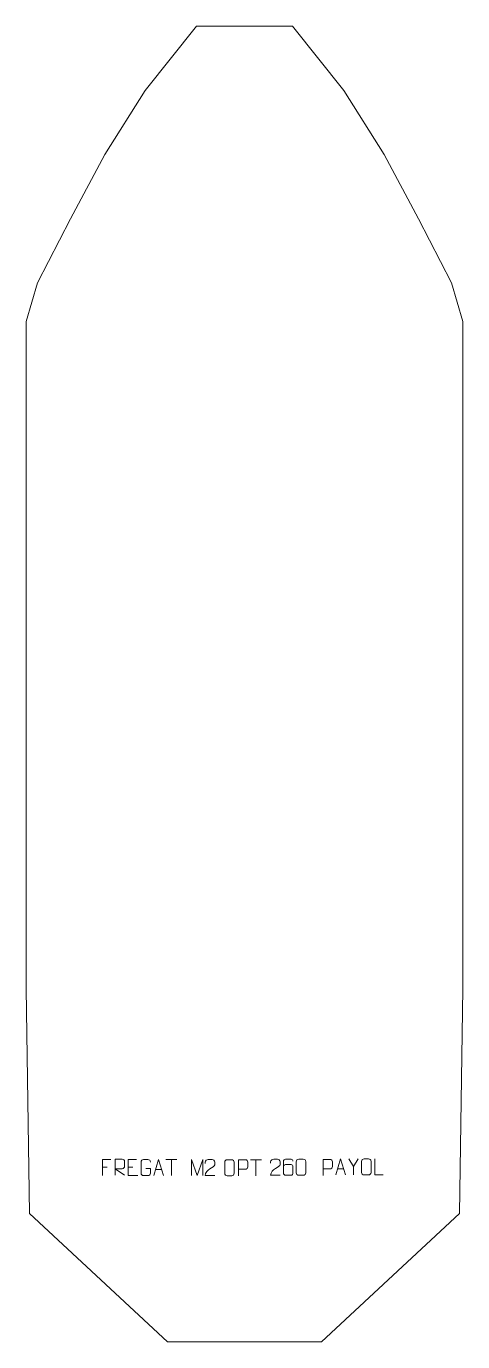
# Model space of a CAD drawing. Header units: millimetres. Extents: x -340 to 340, y -1025 to 1025.
import ezdxf

# ---------------------------------------------------------------- set-up
doc = ezdxf.new("R2010")
doc.units = ezdxf.units.MM
doc.header["$MEASUREMENT"] = 0
doc.layers.add('layer 1', color=7, linetype='Continuous')

msp = doc.modelspace()

# ---------------------------------------------------------------- linework, layer by layer
at = {"layer": 'layer 1', "color": 242, "lineweight": 9}
msp.add_open_spline([(-74.9997, 1024.9993), (-74.9997, 1024.9993), (75.0005, 1024.9993), (75.0005, 1024.9993), (75.0005, 1024.9993), (75.0005, 1024.9993), (155.0007, 924.9991), (155.0007, 924.9991), (155.0007, 924.9991), (155.0007, 924.9991), (217.5009, 825.0004), (217.5009, 825.0004), (217.5009, 825.0004), (217.5009, 825.0004), (270.9995, 725.0002), (270.9995, 725.0002), (270.9995, 725.0002), (270.9995, 725.0002), (322.5002, 625.0001), (322.5002, 625.0001), (322.5002, 625.0001), (322.5002, 625.0001), (339.9999, 565.0002), (339.9999, 565.0002), (339.9999, 565.0002), (339.9999, 565.0002), (339.9999, -474.9995), (339.9999, -474.9995), (339.9999, -474.9995), (339.9999, -474.9995), (335.0007, -824.9989), (335.0007, -824.9989), (335.0007, -824.9989), (335.0007, -824.9989), (120.0003, -1024.9993), (120.0003, -1024.9993), (120.0003, -1024.9993), (120.0003, -1024.9993), (-119.9992, -1024.9993), (-119.9992, -1024.9993), (-119.9992, -1024.9993), (-119.9992, -1024.9993), (-334.9996, -824.9989), (-334.9996, -824.9989), (-334.9996, -824.9989), (-334.9996, -824.9989), (-339.9999, -474.9995), (-339.9999, -474.9995), (-339.9999, -474.9995), (-339.9999, -474.9995), (-339.9999, 565.0002), (-339.9999, 565.0002), (-339.9999, 565.0002), (-339.9999, 565.0002), (-322.4991, 625.0001), (-322.4991, 625.0001), (-322.4991, 625.0001), (-322.4991, 625.0001), (-270.9988, 725.0002), (-270.9988, 725.0002), (-270.9988, 725.0002), (-270.9988, 725.0002), (-217.4987, 825.0004), (-217.4987, 825.0004), (-217.4987, 825.0004), (-217.4987, 825.0004), (-154.9996, 924.9991), (-154.9996, 924.9991), (-154.9996, 924.9991), (-154.9996, 924.9991), (-74.9997, 1024.9993), (-74.9997, 1024.9993)], degree=3, knots=[0, 0, 0, 0, 0.052631579, 0.052631579, 0.052631579, 0.052631579, 0.105263158, 0.105263158, 0.105263158, 0.105263158, 0.157894737, 0.157894737, 0.157894737, 0.157894737, 0.210526316, 0.210526316, 0.210526316, 0.210526316, 0.263157895, 0.263157895, 0.263157895, 0.263157895, 0.315789474, 0.315789474, 0.315789474, 0.315789474, 0.368421053, 0.368421053, 0.368421053, 0.368421053, 0.421052632, 0.421052632, 0.421052632, 0.421052632, 0.473684211, 0.473684211, 0.473684211, 0.473684211, 0.526315789, 0.526315789, 0.526315789, 0.526315789, 0.578947368, 0.578947368, 0.578947368, 0.578947368, 0.631578947, 0.631578947, 0.631578947, 0.631578947, 0.684210526, 0.684210526, 0.684210526, 0.684210526, 0.736842105, 0.736842105, 0.736842105, 0.736842105, 0.789473684, 0.789473684, 0.789473684, 0.789473684, 0.842105263, 0.842105263, 0.842105263, 0.842105263, 0.894736842, 0.894736842, 0.894736842, 0.894736842, 1, 1, 1, 1], dxfattribs=at)
at = {"layer": 'layer 1', "color": 250, "lineweight": 9}
for points, knots in [([(-208.404, -741.1254), (-208.404, -741.1254), (-221.278, -741.1254), (-221.278, -741.1254), (-221.278, -741.1254), (-221.278, -741.1254), (-221.278, -766.079), (-221.278, -766.079)], [0, 0, 0, 0, 0.333333333, 0.333333333, 0.333333333, 0.333333333, 1, 1, 1, 1]), ([(-201.4419, -765.4818), (-201.4419, -765.4818), (-201.4419, -740.5283), (-201.4419, -740.5283), (-201.4419, -740.5283), (-197.8471, -740.5283), (-194.2516, -740.5283), (-190.6564, -740.5283), (-190.6564, -740.5283), (-188.3311, -740.566), (-186.7738, -742.056), (-186.7779, -744.4224), (-186.7779, -744.4224), (-186.7783, -746.4579), (-186.7783, -749.5173), (-186.7779, -751.5533), (-186.7779, -751.5533), (-186.7844, -753.4288), (-188.5967, -755.3706), (-190.6062, -755.3897), (-190.6062, -755.3897), (-190.6062, -755.3897), (-201.4419, -755.3897), (-201.4419, -755.3897), (-201.4419, -755.3897), (-201.4419, -755.3897), (-186.7872, -765.4818), (-186.7872, -765.4818)], [0, 0, 0, 0, 0.125, 0.125, 0.125, 0.125, 0.25, 0.25, 0.25, 0.25, 0.375, 0.375, 0.375, 0.375, 0.5, 0.5, 0.5, 0.5, 0.625, 0.625, 0.625, 0.625, 0.75, 0.75, 0.75, 0.75, 1, 1, 1, 1]), ([(-168.404, -741.1254), (-168.404, -741.1254), (-181.2779, -741.1254), (-181.2779, -741.1254), (-181.2779, -741.1254), (-181.2779, -741.1254), (-181.2779, -766.079), (-181.2779, -766.079), (-181.2779, -766.079), (-181.2779, -766.079), (-166.4121, -766.079), (-166.4121, -766.079)], [0, 0, 0, 0, 0.25, 0.25, 0.25, 0.25, 0.5, 0.5, 0.5, 0.5, 1, 1, 1, 1]), ([(-153.5901, -755.0932), (-153.5901, -755.0932), (-146.422, -755.0932), (-146.422, -755.0932), (-146.422, -755.0932), (-146.422, -755.0932), (-146.422, -762.2613), (-146.422, -762.2613), (-146.422, -762.2613), (-146.5617, -764.5847), (-148.2389, -766.0643), (-150.3867, -766.0751), (-150.3867, -766.0751), (-152.7185, -766.0747), (-155.0505, -766.0747), (-157.382, -766.0751), (-157.382, -766.0751), (-159.3069, -766.1805), (-161.2791, -764.296), (-161.2679, -762.2787), (-161.2679, -762.2787), (-161.2675, -756.5086), (-161.2675, -750.7389), (-161.2679, -744.9696), (-161.2679, -744.9696), (-161.2637, -742.8315), (-159.5169, -741.1123), (-157.3646, -741.1257), (-157.3646, -741.1257), (-155.0389, -741.1257), (-152.7128, -741.1257), (-150.3867, -741.1257), (-150.3867, -741.1257), (-148.44, -741.0903), (-146.4486, -742.5818), (-146.422, -745.0195)], [0, 0, 0, 0, 0.1, 0.1, 0.1, 0.1, 0.2, 0.2, 0.2, 0.2, 0.3, 0.3, 0.3, 0.3, 0.4, 0.4, 0.4, 0.4, 0.5, 0.5, 0.5, 0.5, 0.6, 0.6, 0.6, 0.6, 0.7, 0.7, 0.7, 0.7, 0.8, 0.8, 0.8, 0.8, 1, 1, 1, 1]), ([(-141.3154, -766.0789), (-141.3154, -766.0789), (-133.9444, -741.1254), (-133.9444, -741.1254), (-133.9444, -741.1254), (-133.9444, -741.1254), (-126.3745, -766.0789), (-126.3745, -766.0789)], [0, 0, 0, 0, 0.333333333, 0.333333333, 0.333333333, 0.333333333, 1, 1, 1, 1]), ([(-82.6874, -766.0811), (-82.6874, -766.0811), (-82.6874, -741.1232), (-82.6874, -741.1232), (-82.6874, -741.1232), (-82.6874, -741.1232), (-73.7623, -766.0811), (-73.7623, -766.0811), (-73.7623, -766.0811), (-73.7623, -766.0811), (-65.0024, -741.1237), (-65.0024, -741.1237), (-65.0024, -741.1237), (-65.0024, -741.1237), (-65.0024, -766.0811), (-65.0024, -766.0811)], [0, 0, 0, 0, 0.2, 0.2, 0.2, 0.2, 0.4, 0.4, 0.4, 0.4, 0.6, 0.6, 0.6, 0.6, 1, 1, 1, 1]), ([(-46.4735, -766.0893), (-51.3879, -766.089), (-56.3023, -766.089), (-61.2164, -766.0893), (-61.2164, -766.0893), (-61.2164, -756.157), (-46.5654, -753.5158), (-46.4735, -749.2055), (-46.4735, -749.2055), (-46.4738, -747.7814), (-46.4738, -746.3577), (-46.4735, -744.9344), (-46.4735, -744.9344), (-46.4904, -742.8573), (-48.6132, -741.1325), (-50.2842, -741.1152), (-50.2842, -741.1152), (-52.3574, -741.1156), (-54.4303, -741.1156), (-56.5027, -741.1152), (-56.5027, -741.1152), (-58.3248, -741.0987), (-61.1495, -742.8908), (-61.2164, -744.9844), (-61.2164, -744.9844), (-61.2164, -744.9844), (-61.2164, -747.0392), (-61.2164, -747.0392)], [0, 0, 0, 0, 0.125, 0.125, 0.125, 0.125, 0.25, 0.25, 0.25, 0.25, 0.375, 0.375, 0.375, 0.375, 0.5, 0.5, 0.5, 0.5, 0.625, 0.625, 0.625, 0.625, 0.75, 0.75, 0.75, 0.75, 1, 1, 1, 1]), ([(-26.9758, -741.4509), (-24.6501, -741.4509), (-22.324, -741.4509), (-19.9979, -741.4509), (-19.9979, -741.4509), (-18.0513, -741.4153), (-16.0599, -742.9069), (-16.0332, -745.3445), (-16.0332, -745.3445), (-16.0336, -751.0914), (-16.0336, -756.8387), (-16.0332, -762.5864), (-16.0332, -762.5864), (-16.173, -764.9098), (-17.8502, -766.3894), (-19.9979, -766.4002), (-19.9979, -766.4002), (-22.3298, -766.3998), (-24.6617, -766.3998), (-26.9932, -766.4002), (-26.9932, -766.4002), (-28.9182, -766.5056), (-30.8903, -764.6211), (-30.8791, -762.6038), (-30.8791, -762.6038), (-30.8788, -756.8337), (-30.8788, -751.064), (-30.8791, -745.2947), (-30.8791, -745.2947), (-30.8749, -743.1566), (-29.1282, -741.4374), (-26.9758, -741.4509)], [0, 0, 0, 0, 0.111111111, 0.111111111, 0.111111111, 0.111111111, 0.222222222, 0.222222222, 0.222222222, 0.222222222, 0.333333333, 0.333333333, 0.333333333, 0.333333333, 0.444444444, 0.444444444, 0.444444444, 0.444444444, 0.555555556, 0.555555556, 0.555555556, 0.555555556, 0.666666667, 0.666666667, 0.666666667, 0.666666667, 0.777777778, 0.777777778, 0.777777778, 0.777777778, 1, 1, 1, 1]), ([(-9.4679, -766.4041), (-9.4679, -766.4041), (-9.4679, -741.4505), (-9.4679, -741.4505), (-9.4679, -741.4505), (-5.8729, -741.4505), (-2.2776, -741.4505), (1.3178, -741.4505), (1.3178, -741.4505), (3.643, -741.4884), (5.2004, -742.9785), (5.1962, -745.3446), (5.1962, -745.3446), (5.1958, -747.3803), (5.1958, -750.4396), (5.1962, -752.4756), (5.1962, -752.4756), (5.1897, -754.351), (3.3775, -756.2929), (1.3679, -756.312), (1.3679, -756.312), (1.3679, -756.312), (-9.4679, -756.312), (-9.4679, -756.312)], [0, 0, 0, 0, 0.142857143, 0.142857143, 0.142857143, 0.142857143, 0.285714286, 0.285714286, 0.285714286, 0.285714286, 0.428571429, 0.428571429, 0.428571429, 0.428571429, 0.571428571, 0.571428571, 0.571428571, 0.571428571, 0.714285714, 0.714285714, 0.714285714, 0.714285714, 1, 1, 1, 1]), ([(55.4922, -765.5864), (50.5778, -765.5861), (45.6634, -765.5861), (40.7493, -765.5864), (40.7493, -765.5864), (40.7493, -755.6541), (55.4003, -753.0129), (55.4922, -748.7026), (55.4922, -748.7026), (55.4919, -747.2785), (55.4919, -745.8548), (55.4922, -744.4315), (55.4922, -744.4315), (55.4753, -742.3544), (53.3525, -740.6296), (51.6815, -740.6123), (51.6815, -740.6123), (49.6083, -740.6127), (47.5354, -740.6127), (45.463, -740.6123), (45.463, -740.6123), (43.6409, -740.5958), (40.8162, -742.3879), (40.7493, -744.4815), (40.7493, -744.4815), (40.7493, -744.4815), (40.7493, -746.5363), (40.7493, -746.5363)], [0, 0, 0, 0, 0.125, 0.125, 0.125, 0.125, 0.25, 0.25, 0.25, 0.25, 0.375, 0.375, 0.375, 0.375, 0.5, 0.5, 0.5, 0.5, 0.625, 0.625, 0.625, 0.625, 0.75, 0.75, 0.75, 0.75, 1, 1, 1, 1]), ([(75.5507, -743.5586), (75.5266, -742.2191), (74.1704, -740.5659), (72.5985, -740.6002), (72.5985, -740.6002), (69.6137, -740.6005), (66.6285, -740.6005), (63.6431, -740.6002), (63.6431, -740.6002), (62.424, -740.5853), (60.6958, -742.0229), (60.6908, -743.5586), (60.6908, -743.5586), (60.6911, -749.9191), (60.6911, -756.2799), (60.6908, -762.6406), (60.6908, -762.6406), (60.6955, -763.8035), (62.424, -765.5746), (63.6431, -765.599), (63.6431, -765.599), (66.6285, -765.5987), (69.6137, -765.5987), (72.5985, -765.599), (72.5985, -765.599), (73.8766, -765.5552), (75.5463, -763.9407), (75.5507, -762.6406), (75.5507, -762.6406), (75.5507, -759.0573), (75.5507, -755.4742), (75.5507, -751.8915), (75.5507, -751.8915), (75.5122, -750.4133), (73.9295, -748.9804), (72.5985, -748.9824), (72.5985, -748.9824), (69.6137, -748.9821), (66.6285, -748.9821), (63.6431, -748.9824), (63.6431, -748.9824), (62.3136, -748.9774), (60.6706, -750.4847), (60.7123, -751.9132)], [0, 0, 0, 0, 0.083333333, 0.083333333, 0.083333333, 0.083333333, 0.166666667, 0.166666667, 0.166666667, 0.166666667, 0.25, 0.25, 0.25, 0.25, 0.333333333, 0.333333333, 0.333333333, 0.333333333, 0.416666667, 0.416666667, 0.416666667, 0.416666667, 0.5, 0.5, 0.5, 0.5, 0.583333333, 0.583333333, 0.583333333, 0.583333333, 0.666666667, 0.666666667, 0.666666667, 0.666666667, 0.75, 0.75, 0.75, 0.75, 0.833333333, 0.833333333, 0.833333333, 0.833333333, 1, 1, 1, 1]), ([(84.54, -740.6), (86.9061, -740.6), (89.2726, -740.6), (91.6391, -740.6), (91.6391, -740.6), (93.6196, -740.5644), (95.6456, -742.0587), (95.6727, -744.5008), (95.6727, -744.5008), (95.6723, -750.2582), (95.6723, -756.016), (95.6727, -761.7742), (95.6727, -761.7742), (95.5306, -764.1018), (93.8242, -765.5841), (91.6391, -765.5949), (91.6391, -765.5949), (89.2667, -765.5945), (86.8943, -765.5945), (84.5223, -765.5949), (84.5223, -765.5949), (82.5638, -765.7005), (80.5574, -763.8126), (80.5688, -761.7916), (80.5688, -761.7916), (80.5692, -756.011), (80.5692, -750.2307), (80.5688, -744.4509), (80.5688, -744.4509), (80.5731, -742.3089), (82.3502, -740.5864), (84.54, -740.6)], [0, 0, 0, 0, 0.111111111, 0.111111111, 0.111111111, 0.111111111, 0.222222222, 0.222222222, 0.222222222, 0.222222222, 0.333333333, 0.333333333, 0.333333333, 0.333333333, 0.444444444, 0.444444444, 0.444444444, 0.444444444, 0.555555556, 0.555555556, 0.555555556, 0.555555556, 0.666666667, 0.666666667, 0.666666667, 0.666666667, 0.777777778, 0.777777778, 0.777777778, 0.777777778, 1, 1, 1, 1]), ([(122.3552, -765.8793), (122.3552, -765.8793), (122.3552, -740.9257), (122.3552, -740.9257), (122.3552, -740.9257), (125.9502, -740.9257), (129.5455, -740.9257), (133.1409, -740.9257), (133.1409, -740.9257), (135.4661, -740.9636), (137.0235, -742.4537), (137.0193, -744.8198), (137.0193, -744.8198), (137.0189, -746.8555), (137.0189, -749.9148), (137.0193, -751.9508), (137.0193, -751.9508), (137.0128, -753.8262), (135.2006, -755.7681), (133.191, -755.7872), (133.191, -755.7872), (133.191, -755.7872), (122.3552, -755.7872), (122.3552, -755.7872)], [0, 0, 0, 0, 0.142857143, 0.142857143, 0.142857143, 0.142857143, 0.285714286, 0.285714286, 0.285714286, 0.285714286, 0.428571429, 0.428571429, 0.428571429, 0.428571429, 0.571428571, 0.571428571, 0.571428571, 0.571428571, 0.714285714, 0.714285714, 0.714285714, 0.714285714, 1, 1, 1, 1]), ([(142.2737, -765.0366), (142.2737, -765.0366), (149.6447, -740.0831), (149.6447, -740.0831), (149.6447, -740.0831), (149.6447, -740.0831), (157.2146, -765.0366), (157.2146, -765.0366)], [0, 0, 0, 0, 0.333333333, 0.333333333, 0.333333333, 0.333333333, 1, 1, 1, 1]), ([(177.0658, -740.0831), (177.0658, -740.0831), (169.7434, -751.9818), (169.7434, -751.9818), (169.7434, -751.9818), (169.7434, -751.9818), (169.7441, -765.0367), (169.7441, -765.0367)], [0, 0, 0, 0, 0.333333333, 0.333333333, 0.333333333, 0.333333333, 1, 1, 1, 1]), ([(186.2245, -740.0834), (188.5502, -740.0834), (190.8763, -740.0834), (193.2024, -740.0834), (193.2024, -740.0834), (195.149, -740.0478), (197.1404, -741.5394), (197.1671, -743.977), (197.1671, -743.977), (197.1667, -749.7239), (197.1667, -755.4712), (197.1671, -761.2189), (197.1671, -761.2189), (197.0273, -763.5423), (195.3501, -765.0219), (193.2024, -765.0327), (193.2024, -765.0327), (190.8705, -765.0323), (188.5386, -765.0323), (186.2071, -765.0327), (186.2071, -765.0327), (184.2821, -765.1381), (182.31, -763.2536), (182.3212, -761.2363), (182.3212, -761.2363), (182.3215, -755.4662), (182.3215, -749.6965), (182.3212, -743.9272), (182.3212, -743.9272), (182.3254, -741.7891), (184.0721, -740.0699), (186.2245, -740.0834)], [0, 0, 0, 0, 0.111111111, 0.111111111, 0.111111111, 0.111111111, 0.222222222, 0.222222222, 0.222222222, 0.222222222, 0.333333333, 0.333333333, 0.333333333, 0.333333333, 0.444444444, 0.444444444, 0.444444444, 0.444444444, 0.555555556, 0.555555556, 0.555555556, 0.555555556, 0.666666667, 0.666666667, 0.666666667, 0.666666667, 0.777777778, 0.777777778, 0.777777778, 0.777777778, 1, 1, 1, 1]), ([(216.2187, -765.0367), (216.2187, -765.0367), (203.2696, -765.0367), (203.2696, -765.0367), (203.2696, -765.0367), (203.2696, -765.0367), (203.2696, -740.0831), (203.2696, -740.0831)], [0, 0, 0, 0, 0.333333333, 0.333333333, 0.333333333, 0.333333333, 1, 1, 1, 1])]:
    msp.add_open_spline(points, degree=3, knots=knots, dxfattribs=at)
for points in [[(-221.278, -753.0051), (-221.278, -753.0051), (-214.1099, -753.0051), (-214.1099, -753.0051)], [(-181.2779, -753.0051), (-181.2779, -753.0051), (-174.1098, -753.0051), (-174.1098, -753.0051)], [(-138.5928, -756.8295), (-138.5928, -756.8295), (-129.0971, -756.8295), (-129.0971, -756.8295)], [(-122.3385, -741.1489), (-122.3385, -741.1489), (-105.3513, -741.1489), (-105.3513, -741.1489)], [(-113.8447, -766.0789), (-113.8447, -766.0789), (-113.8447, -741.1254), (-113.8447, -741.1254)], [(9.3706, -741.474), (9.3706, -741.474), (26.3578, -741.474), (26.3578, -741.474)], [(17.8644, -766.404), (17.8644, -766.404), (17.8644, -741.4505), (17.8644, -741.4505)], [(144.9963, -755.7872), (144.9963, -755.7872), (154.492, -755.7872), (154.492, -755.7872)], [(169.7434, -751.9818), (169.7434, -751.9818), (162.4225, -740.0831), (162.4225, -740.0831)]]:
    msp.add_open_spline(points, degree=3, dxfattribs=at)

doc.saveas('drawing.dxf')
